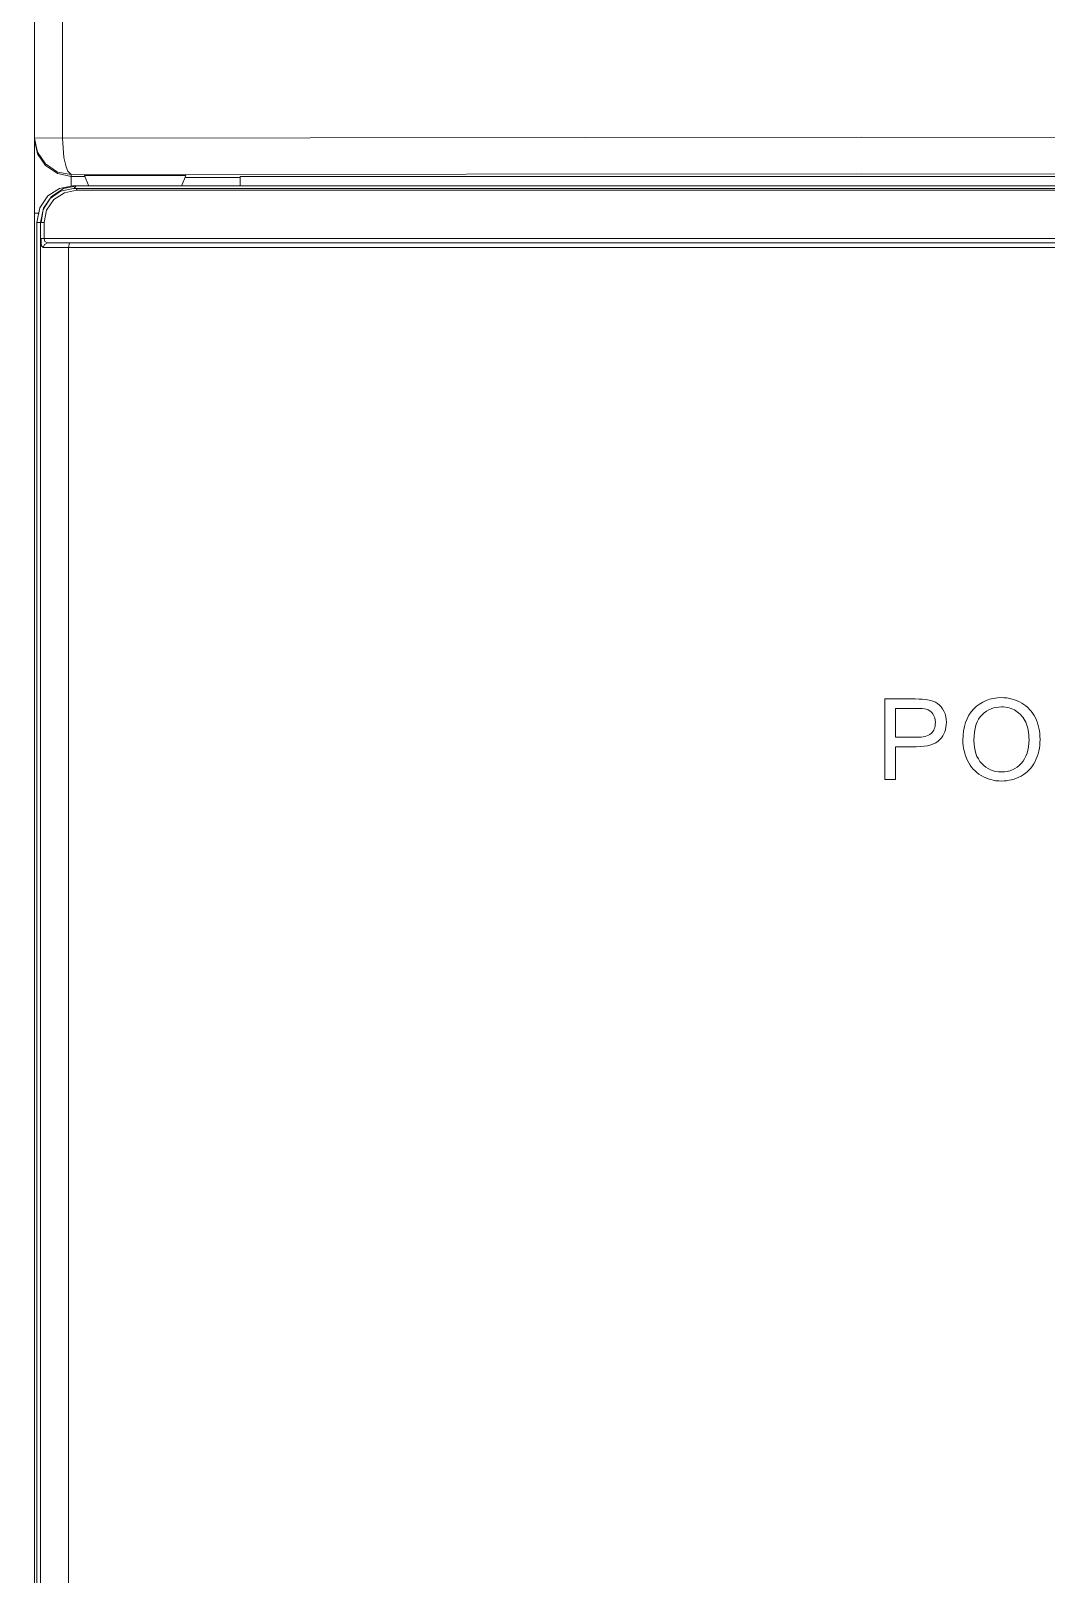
# Model space of a CAD drawing. Header units: millimetres. Extents: x 33157 to 59611, y -29750 to 1750.
# Drawn here: x 53947.66 to 53969.92, y -3139.24 to -3105.41 of the extents above; entities that cross this region are included whole.
import ezdxf

# ---------------------------------------------------------------- set-up
doc = ezdxf.new("R2010")
doc.units = ezdxf.units.MM
doc.layers.get('0').update_dxf_attribs({"lineweight": 18})

msp = doc.modelspace()

# ---------------------------------------------------------------- linework, layer by layer
at = {"lineweight": 9}
for p, q in [((53947.74, -3043.278), (53947.74, -3208)), ((53948.354, -3043.278), (53948.354, -3107.761)), ((53948.543, -3108.564), (53948.543, -3108.81)), ((53952.247, -3108.602), (53952.247, -3108.81)), ((53947.787, -3109.613), (53947.787, -3164.911)), ((53947.872, -3109.613), (53947.872, -3170.429)), ((53947.948, -3109.613), (53947.948, -3109.963)), ((53948.486, -3110.161), (53948.486, -3170.429))]:
    msp.add_line(p, q, dxfattribs=at)
for points in [[(53965.873, -3107.742), (53965.873, -3107.742), (53947.74, -3107.761), (53947.74, -3107.761)], [(53947.806, -3108.111), (53947.806, -3108.111), (53947.74, -3107.799), (53947.74, -3107.799)], [(53965.873, -3107.742), (53965.873, -3107.742), (53984.007, -3107.761), (53984.007, -3107.761)], [(53948.543, -3108.602), (53948.543, -3108.602), (53948.241, -3108.536), (53948.241, -3108.536)], [(53965.873, -3108.545), (53965.873, -3108.545), (53948.543, -3108.564), (53948.543, -3108.564)], [(53948.836, -3108.602), (53948.836, -3108.602), (53948.543, -3108.602), (53948.543, -3108.602)], [(53951.057, -3108.583), (53951.057, -3108.583), (53948.836, -3108.583), (53948.836, -3108.583)], [(53948.836, -3108.583), (53948.836, -3108.583), (53948.93, -3108.819), (53948.93, -3108.819)], [(53950.962, -3108.819), (53950.962, -3108.819), (53951.057, -3108.583), (53951.057, -3108.583)], [(53951.057, -3108.63), (53951.057, -3108.63), (53952.247, -3108.63), (53952.247, -3108.63)], [(53983.203, -3108.602), (53983.203, -3108.602), (53952.247, -3108.602), (53952.247, -3108.602)], [(53983.203, -3108.564), (53983.203, -3108.564), (53965.873, -3108.545), (53965.873, -3108.545)], [(53948.581, -3108.81), (53948.581, -3108.81), (53983.185, -3108.81), (53983.185, -3108.81)], [(53983.09, -3108.904), (53983.09, -3108.904), (53948.656, -3108.904), (53948.656, -3108.904)], [(53948.666, -3108.867), (53948.666, -3108.867), (53983.081, -3108.867), (53983.081, -3108.867)], [(53948.609, -3108.867), (53948.609, -3108.867), (53948.59, -3108.867), (53948.59, -3108.867)], [(53948.609, -3108.867), (53948.609, -3108.867), (53948.647, -3108.819), (53948.647, -3108.819)], [(53948.609, -3108.867), (53948.609, -3108.867), (53948.666, -3108.867), (53948.666, -3108.867)], [(53948.647, -3108.819), (53948.647, -3108.819), (53948.675, -3108.81), (53948.675, -3108.81)], [(53948.656, -3108.904), (53948.656, -3108.904), (53948.666, -3108.867), (53948.666, -3108.867)], [(53947.74, -3109.405), (53947.74, -3109.405), (53947.815, -3109.405), (53947.815, -3109.405)], [(53947.787, -3109.613), (53947.787, -3109.613), (53947.948, -3109.613), (53947.948, -3109.613)], [(53947.948, -3109.963), (53947.948, -3109.963), (53983.865, -3109.963), (53983.865, -3109.963)], [(53947.882, -3109.963), (53947.882, -3109.963), (53947.948, -3109.963), (53947.948, -3109.963)], [(53947.929, -3110.161), (53947.929, -3110.161), (53983.818, -3110.161), (53983.818, -3110.161)], [(53948.023, -3110.057), (53948.023, -3110.057), (53983.723, -3110.057), (53983.723, -3110.057)], [(53948.505, -3110.057), (53948.505, -3110.057), (53948.486, -3110.161), (53948.486, -3110.161)]]:
    msp.add_open_spline(points, degree=3, dxfattribs=at)
for points, knots in [([(53947.74, -3107.761), (53947.74, -3107.761), (53947.806, -3108.073), (53947.806, -3108.073), (53947.806, -3108.073), (53947.976, -3108.328), (53947.976, -3108.328), (53947.976, -3108.328), (53948.241, -3108.507), (53948.241, -3108.507), (53948.241, -3108.507), (53948.543, -3108.564), (53948.543, -3108.564)], [0, 0, 0, 0, 153787.765395, 153787.765395, 153787.765395, 307575.530791, 307575.530791, 307575.530791, 461363.296186, 461363.296186, 461363.296186, 615151.061581, 615151.061581, 615151.061581, 615151.061581]), ([(53948.543, -3108.564), (53948.543, -3108.564), (53948.467, -3108.489), (53948.467, -3108.489), (53948.467, -3108.489), (53948.43, -3108.394), (53948.43, -3108.394), (53948.43, -3108.394), (53948.382, -3108.186), (53948.382, -3108.186), (53948.382, -3108.186), (53948.354, -3107.761), (53948.354, -3107.761)], [0, 0, 0, 0, 153789.759893, 153789.759893, 153789.759893, 307579.519787, 307579.519787, 307579.519787, 461369.27968, 461369.27968, 461369.27968, 615159.039573, 615159.039573, 615159.039573, 615159.039573]), ([(53947.806, -3108.111), (53947.806, -3108.111), (53947.976, -3108.366), (53947.976, -3108.366), (53947.976, -3108.366), (53948.241, -3108.536), (53948.241, -3108.536)], [0, 0, 0, 0, 173434.328396, 173434.328396, 173434.328396, 346868.656792, 346868.656792, 346868.656792, 346868.656792]), ([(53948.675, -3108.81), (53948.675, -3108.81), (53948.373, -3108.867), (53948.373, -3108.867), (53948.373, -3108.867), (53948.108, -3109.046), (53948.108, -3109.046), (53948.108, -3109.046), (53947.938, -3109.301), (53947.938, -3109.301), (53947.938, -3109.301), (53947.872, -3109.613), (53947.872, -3109.613)], [0, 0, 0, 0, 153789.609768, 153789.609768, 153789.609768, 307579.219536, 307579.219536, 307579.219536, 461368.829304, 461368.829304, 461368.829304, 615158.439072, 615158.439072, 615158.439072, 615158.439072]), ([(53947.882, -3109.613), (53947.882, -3109.613), (53947.929, -3109.33), (53947.929, -3109.33), (53947.929, -3109.33), (53948.08, -3109.084), (53948.08, -3109.084), (53948.08, -3109.084), (53948.307, -3108.923), (53948.307, -3108.923), (53948.307, -3108.923), (53948.59, -3108.867), (53948.59, -3108.867)], [0, 0, 0, 0, 153789.654335, 153789.654335, 153789.654335, 307579.308671, 307579.308671, 307579.308671, 461368.963006, 461368.963006, 461368.963006, 615158.617342, 615158.617342, 615158.617342, 615158.617342]), ([(53948.656, -3108.904), (53948.656, -3108.904), (53948.392, -3108.961), (53948.392, -3108.961), (53948.392, -3108.961), (53948.165, -3109.112), (53948.165, -3109.112), (53948.165, -3109.112), (53948.004, -3109.339), (53948.004, -3109.339), (53948.004, -3109.339), (53947.948, -3109.613), (53947.948, -3109.613)], [0, 0, 0, 0, 153789.909024, 153789.909024, 153789.909024, 307579.818049, 307579.818049, 307579.818049, 461369.727073, 461369.727073, 461369.727073, 615159.636097, 615159.636097, 615159.636097, 615159.636097]), ([(53948.581, -3108.81), (53948.581, -3108.81), (53948.288, -3108.867), (53948.288, -3108.867), (53948.288, -3108.867), (53948.033, -3109.027), (53948.033, -3109.027)], [0, 0, 0, 0, 173436.177709, 173436.177709, 173436.177709, 346872.355418, 346872.355418, 346872.355418, 346872.355418]), ([(53947.787, -3109.613), (53947.787, -3109.613), (53947.853, -3109.292), (53947.853, -3109.292), (53947.853, -3109.292), (53948.033, -3109.027), (53948.033, -3109.027)], [0, 0, 0, 0, 173435.714333, 173435.714333, 173435.714333, 346871.428665, 346871.428665, 346871.428665, 346871.428665]), ([(53947.882, -3109.963), (53947.882, -3109.963), (53947.882, -3110.076), (53947.882, -3110.076), (53947.882, -3110.076), (53947.891, -3110.123), (53947.891, -3110.123), (53947.891, -3110.123), (53947.929, -3110.161), (53947.929, -3110.161)], [0, 0, 0, 0, 159811.761563, 159811.761563, 159811.761563, 319623.523125, 319623.523125, 319623.523125, 479435.284688, 479435.284688, 479435.284688, 479435.284688]), ([(53947.948, -3109.963), (53947.948, -3109.963), (53947.967, -3110.029), (53947.967, -3110.029), (53947.967, -3110.029), (53948.023, -3110.057), (53948.023, -3110.057)], [0, 0, 0, 0, 173437.400829, 173437.400829, 173437.400829, 346874.801659, 346874.801659, 346874.801659, 346874.801659]), ([(53948.023, -3110.057), (53948.023, -3110.057), (53947.957, -3110.095), (53947.957, -3110.095), (53947.957, -3110.095), (53947.929, -3110.161), (53947.929, -3110.161)], [0, 0, 0, 0, 173437.490069, 173437.490069, 173437.490069, 346874.980139, 346874.980139, 346874.980139, 346874.980139])]:
    msp.add_open_spline(points, degree=3, knots=knots, dxfattribs=at)
for points, knots in [([(53966.382, -3121.826), (53966.382, -3121.826), (53966.382, -3120.058), (53966.382, -3120.058), (53966.382, -3120.058), (53967.049, -3120.058), (53967.049, -3120.058), (53967.166, -3120.058), (53967.256, -3120.064), (53967.318, -3120.075), (53967.405, -3120.09), (53967.478, -3120.117), (53967.537, -3120.158), (53967.596, -3120.198), (53967.643, -3120.255), (53967.679, -3120.328), (53967.715, -3120.401), (53967.732, -3120.481), (53967.732, -3120.569), (53967.732, -3120.719), (53967.685, -3120.846), (53967.589, -3120.949), (53967.493, -3121.054), (53967.32, -3121.105), (53967.07, -3121.105), (53967.07, -3121.105), (53966.616, -3121.105), (53966.616, -3121.105), (53966.616, -3121.105), (53966.616, -3121.826), (53966.616, -3121.826), (53966.616, -3121.826), (53966.382, -3121.826), (53966.382, -3121.826)], [0, 0, 0, 0, 141203.997047, 141203.997047, 141203.997047, 282407.994093, 282407.994093, 282407.994093, 423611.99114, 423611.99114, 423611.99114, 564815.988187, 564815.988187, 564815.988187, 706019.985233, 706019.985233, 706019.985233, 847223.98228, 847223.98228, 847223.98228, 988427.979327, 988427.979327, 988427.979327, 1129631.976374, 1129631.976374, 1129631.976374, 1270835.97342, 1270835.97342, 1270835.97342, 1412039.970467, 1412039.970467, 1412039.970467, 1553243.967514, 1553243.967514, 1553243.967514, 1553243.967514]), ([(53968.094, -3120.966), (53968.094, -3120.673), (53968.173, -3120.443), (53968.331, -3120.277), (53968.489, -3120.111), (53968.692, -3120.029), (53968.941, -3120.029), (53969.105, -3120.029), (53969.252, -3120.068), (53969.383, -3120.146), (53969.514, -3120.223), (53969.614, -3120.332), (53969.683, -3120.472), (53969.751, -3120.611), (53969.786, -3120.769), (53969.786, -3120.945), (53969.786, -3121.124), (53969.75, -3121.285), (53969.677, -3121.426), (53969.605, -3121.568), (53969.502, -3121.675), (53969.37, -3121.747), (53969.237, -3121.82), (53969.094, -3121.856), (53968.94, -3121.856), (53968.773, -3121.856), (53968.625, -3121.816), (53968.494, -3121.735), (53968.363, -3121.655), (53968.263, -3121.546), (53968.196, -3121.407), (53968.128, -3121.268), (53968.094, -3121.121), (53968.094, -3120.966)], [0, 0, 0, 0, 141209.99177, 141209.99177, 141209.99177, 282419.983541, 282419.983541, 282419.983541, 423629.975311, 423629.975311, 423629.975311, 564839.967082, 564839.967082, 564839.967082, 706049.958852, 706049.958852, 706049.958852, 847259.950623, 847259.950623, 847259.950623, 988469.942393, 988469.942393, 988469.942393, 1129679.934164, 1129679.934164, 1129679.934164, 1270889.925934, 1270889.925934, 1270889.925934, 1412099.917705, 1412099.917705, 1412099.917705, 1553309.909475, 1553309.909475, 1553309.909475, 1553309.909475]), ([(53966.616, -3120.898), (53966.616, -3120.898), (53967.073, -3120.898), (53967.073, -3120.898), (53967.224, -3120.898), (53967.331, -3120.87), (53967.395, -3120.814), (53967.459, -3120.757), (53967.49, -3120.678), (53967.49, -3120.576), (53967.49, -3120.502), (53967.472, -3120.439), (53967.434, -3120.386), (53967.397, -3120.333), (53967.348, -3120.298), (53967.287, -3120.281), (53967.247, -3120.271), (53967.174, -3120.266), (53967.068, -3120.266), (53967.068, -3120.266), (53966.616, -3120.266), (53966.616, -3120.266), (53966.616, -3120.266), (53966.616, -3120.898), (53966.616, -3120.898)], [0, 0, 0, 0, 144031.352496, 144031.352496, 144031.352496, 288062.704991, 288062.704991, 288062.704991, 432094.057487, 432094.057487, 432094.057487, 576125.409982, 576125.409982, 576125.409982, 720156.762478, 720156.762478, 720156.762478, 864188.114974, 864188.114974, 864188.114974, 1008219.467469, 1008219.467469, 1008219.467469, 1152250.819965, 1152250.819965, 1152250.819965, 1152250.819965]), ([(53968.336, -3120.97), (53968.336, -3121.183), (53968.393, -3121.35), (53968.508, -3121.473), (53968.622, -3121.595), (53968.766, -3121.656), (53968.939, -3121.656), (53969.115, -3121.656), (53969.259, -3121.594), (53969.373, -3121.471), (53969.487, -3121.347), (53969.544, -3121.172), (53969.544, -3120.945), (53969.544, -3120.801), (53969.52, -3120.676), (53969.471, -3120.569), (53969.422, -3120.462), (53969.351, -3120.379), (53969.258, -3120.32), (53969.164, -3120.261), (53969.059, -3120.231), (53968.943, -3120.231), (53968.777, -3120.231), (53968.635, -3120.288), (53968.515, -3120.402), (53968.396, -3120.515), (53968.336, -3120.705), (53968.336, -3120.97)], [0, 0, 0, 0, 142767.221401, 142767.221401, 142767.221401, 285534.442802, 285534.442802, 285534.442802, 428301.664203, 428301.664203, 428301.664203, 571068.885604, 571068.885604, 571068.885604, 713836.107005, 713836.107005, 713836.107005, 856603.328406, 856603.328406, 856603.328406, 999370.549807, 999370.549807, 999370.549807, 1142137.771208, 1142137.771208, 1142137.771208, 1284904.992609, 1284904.992609, 1284904.992609, 1284904.992609])]:
    msp.add_open_spline(points, degree=3, knots=knots)

doc.saveas('drawing.dxf')
